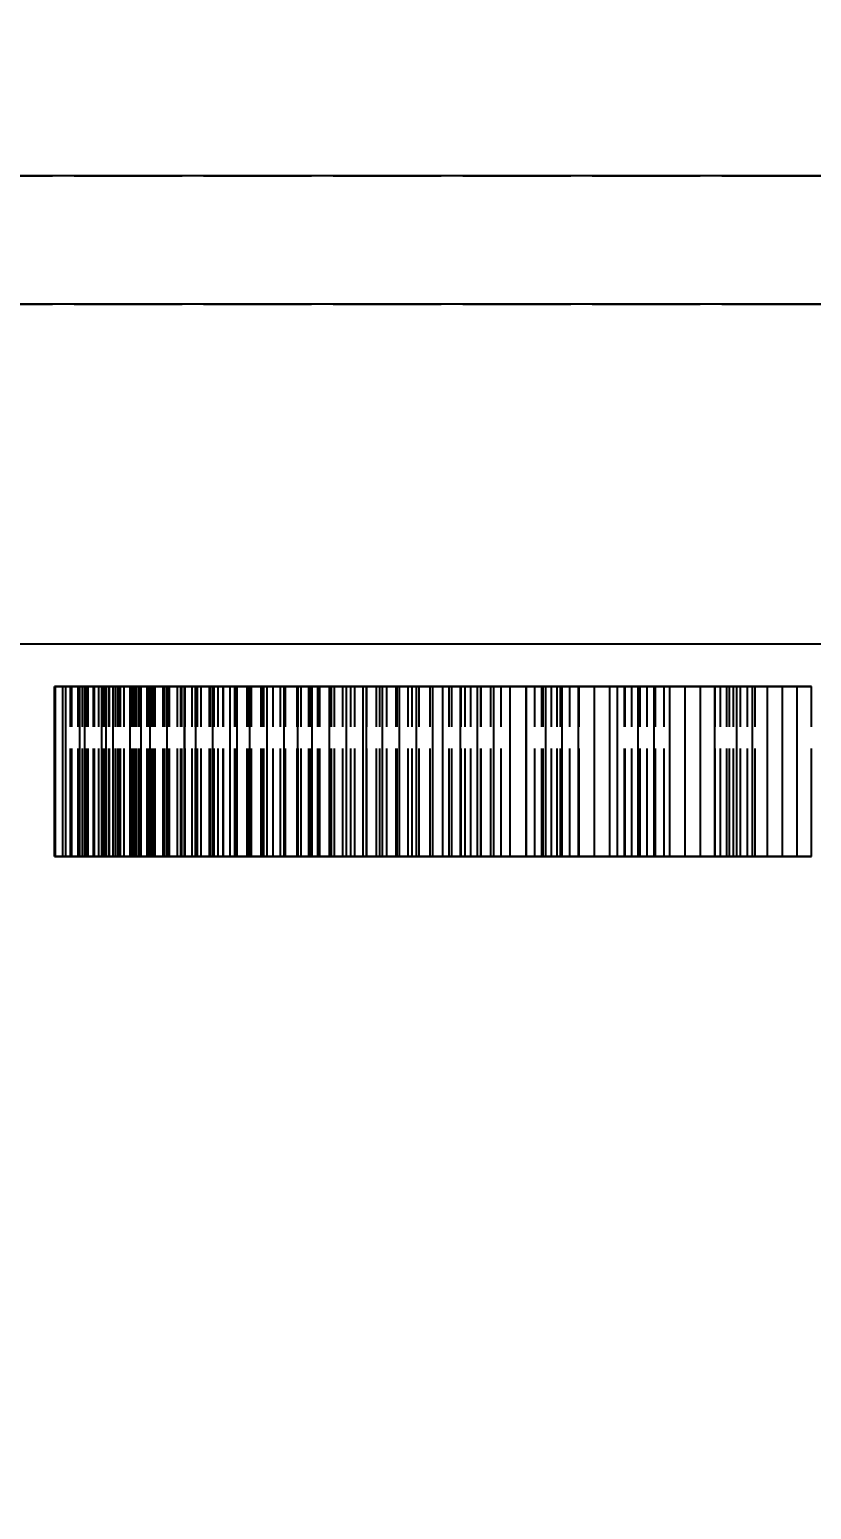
# Model space of a CAD drawing. Header units: millimetres. Extents: x -9 to 221, y -53 to 196.
# Drawn here: x 115.56 to 124.76, y -35.89 to -18.48 of the extents above; entities that cross this region are included whole.
import ezdxf

# ---------------------------------------------------------------- set-up
doc = ezdxf.new("R2010")
doc.units = ezdxf.units.MM
doc.linetypes.add('DASHED', pattern=[1.524, 1.27, -0.254])
for name, color, linetype in [('DIMS', 3, 'CONTINUOUS'), ('HIDDEN', 8, 'DASHED'), ('VISIBLE', 7, 'CONTINUOUS')]:
    doc.layers.add(name, color=color, linetype=linetype)
doc.styles.add('OpenSansCondensed-Light', font='OpenSansCondensed-Light.ttf')
doc.dimstyles.new('EZDXF', dxfattribs={"dimtxt": 0.25, "dimasz": 0.175, "dimexe": 0.375, "dimexo": 0.125, "dimgap": 0.1, "dimtad": 1, "dimlfac": 100, "dimzin": 12, "dimdsep": 46, "dimtxsty": 'OpenSansCondensed-Light', "dimblk": 'ARCHTICK', "dimcen": 2.5, "dimazin": 3, "dimtfac": 0.5, "dimtmove": 2, "dimatfit": 3})

# ---------------------------------------------------------------- blocks, each defined once
blk = doc.blocks.new('_ARCHTICK')
at = {"color": 0, "linetype": 'BYBLOCK', "const_width": 0.15}
blk.add_lwpolyline([(-0.5, -0.5), (0.5, 0.5)], dxfattribs=at)

msp = doc.modelspace()

# ---------------------------------------------------------------- linework, layer by layer
at = {"layer": 'HIDDEN'}
for points in [[(94.75, -20.2), (200.25, -20.2)], [(94.75, -21.71), (200.25, -21.71)], [(116.04371, -26.21), (115.85817, -26.21)], [(115.85817, -26.21), (116.04371, -26.21)], [(115.86992, -26.21), (115.85817, -26.21)], [(115.85817, -28.21), (115.85817, -26.21)], [(116.06054, -26.21), (115.86992, -26.21)], [(115.86992, -28.21), (115.86992, -26.21)], [(116.13321, -26.21), (115.95358, -26.21)], [(115.95358, -26.21), (116.06054, -26.21)], [(115.95358, -26.21), (116.13321, -26.21)], [(115.98876, -26.21), (115.95358, -26.21)], [(115.95358, -28.21), (115.95358, -26.21)], [(116.18362, -26.21), (115.98876, -26.21)], [(115.98876, -28.21), (115.98876, -26.21)], [(116.22961, -26.21), (116.04371, -26.21)], [(116.04371, -26.21), (116.22961, -26.21)], [(116.04371, -28.21), (116.04371, -26.21)], [(116.04371, -28.21), (116.04371, -26.21)], [(116.06054, -26.21), (116.25119, -26.21)], [(116.25119, -26.21), (116.06054, -26.21)], [(116.06054, -28.21), (116.06054, -26.21)], [(116.06054, -28.21), (116.06054, -26.21)], [(116.31351, -26.21), (116.13321, -26.21)], [(116.13321, -26.21), (116.31351, -26.21)], [(116.13321, -28.21), (116.13321, -26.21)], [(116.13321, -28.21), (116.13321, -26.21)], [(116.32863, -26.21), (116.15572, -26.21)], [(116.15572, -26.21), (116.18362, -26.21)], [(116.15572, -26.21), (116.32863, -26.21)], [(116.21418, -26.21), (116.15572, -26.21)], [(116.15572, -28.21), (116.15572, -26.21)], [(116.18362, -26.21), (116.37818, -26.21)], [(116.37818, -26.21), (116.18362, -26.21)], [(116.18362, -28.21), (116.18362, -26.21)], [(116.18362, -28.21), (116.18362, -26.21)], [(116.4124, -26.21), (116.21418, -26.21)], [(116.21418, -28.21), (116.21418, -26.21)], [(116.41581, -26.21), (116.22961, -26.21)], [(116.22961, -26.21), (116.41581, -26.21)], [(116.22961, -28.21), (116.22961, -26.21)], [(116.22961, -28.21), (116.22961, -26.21)], [(116.25119, -26.21), (116.44182, -26.21)], [(116.44182, -26.21), (116.25119, -26.21)], [(116.25119, -28.21), (116.25119, -26.21)], [(116.25119, -28.21), (116.25119, -26.21)], [(116.49447, -26.21), (116.31351, -26.21)], [(116.31351, -26.21), (116.49447, -26.21)], [(116.31351, -28.21), (116.31351, -26.21)], [(116.31351, -28.21), (116.31351, -26.21)], [(116.50254, -26.21), (116.32863, -26.21)], [(116.32863, -26.21), (116.50254, -26.21)], [(116.32863, -28.21), (116.32863, -26.21)], [(116.32863, -28.21), (116.32863, -26.21)], [(116.37818, -26.21), (116.57238, -26.21)], [(116.57238, -26.21), (116.37818, -26.21)], [(116.37818, -28.21), (116.37818, -26.21)], [(116.37818, -28.21), (116.37818, -26.21)], [(116.60999, -26.21), (116.4124, -26.21)], [(116.4124, -28.21), (116.4124, -26.21)], [(116.6023, -26.21), (116.41581, -26.21)], [(116.41581, -26.21), (116.6023, -26.21)], [(116.41581, -28.21), (116.41581, -26.21)], [(116.41581, -28.21), (116.41581, -26.21)], [(116.44182, -26.21), (116.63237, -26.21)], [(116.63237, -26.21), (116.44182, -26.21)], [(116.44182, -28.21), (116.44182, -26.21)], [(116.44182, -28.21), (116.44182, -26.21)], [(116.62911, -26.21), (116.46368, -26.21)], [(116.46368, -26.21), (116.60999, -26.21)], [(116.46368, -26.21), (116.62911, -26.21)], [(116.54516, -26.21), (116.46368, -26.21)], [(116.46368, -28.21), (116.46368, -26.21)], [(116.67605, -26.21), (116.49447, -26.21)], [(116.49447, -26.21), (116.67605, -26.21)], [(116.49447, -28.21), (116.49447, -26.21)], [(116.49447, -28.21), (116.49447, -26.21)], [(116.67744, -26.21), (116.50254, -26.21)], [(116.50254, -26.21), (116.67744, -26.21)], [(116.50254, -28.21), (116.50254, -26.21)], [(116.50254, -28.21), (116.50254, -26.21)], [(116.74585, -26.21), (116.54516, -26.21)], [(116.54516, -28.21), (116.54516, -26.21)], [(116.57238, -26.21), (116.76615, -26.21)], [(116.76615, -26.21), (116.57238, -26.21)], [(116.57238, -28.21), (116.57238, -26.21)], [(116.57238, -28.21), (116.57238, -26.21)], [(116.78903, -26.21), (116.6023, -26.21)], [(116.6023, -26.21), (116.78903, -26.21)], [(116.6023, -28.21), (116.6023, -26.21)], [(116.6023, -28.21), (116.6023, -26.21)], [(116.60999, -26.21), (116.80689, -26.21)], [(116.80689, -26.21), (116.60999, -26.21)], [(116.60999, -28.21), (116.60999, -26.21)], [(116.60999, -28.21), (116.60999, -26.21)], [(116.79585, -26.21), (116.62911, -26.21)], [(116.62911, -26.21), (116.79585, -26.21)], [(116.62911, -28.21), (116.62911, -26.21)], [(116.62911, -28.21), (116.62911, -26.21)], [(116.63237, -26.21), (116.8228, -26.21)], [(116.8228, -26.21), (116.63237, -26.21)], [(116.63237, -28.21), (116.63237, -26.21)], [(116.63237, -28.21), (116.63237, -26.21)], [(116.85825, -26.21), (116.67605, -26.21)], [(116.67605, -26.21), (116.85825, -26.21)], [(116.67605, -28.21), (116.67605, -26.21)], [(116.67605, -28.21), (116.67605, -26.21)], [(116.85331, -26.21), (116.67744, -26.21)], [(116.67744, -26.21), (116.85331, -26.21)], [(116.67744, -28.21), (116.67744, -26.21)], [(116.67744, -28.21), (116.67744, -26.21)], [(116.9456, -26.21), (116.74585, -26.21)], [(116.74585, -28.21), (116.74585, -26.21)], [(116.76615, -26.21), (116.95941, -26.21)], [(116.95941, -26.21), (116.76615, -26.21)], [(116.76615, -28.21), (116.76615, -26.21)], [(116.76615, -28.21), (116.76615, -26.21)], [(116.97596, -26.21), (116.78903, -26.21)], [(116.78903, -26.21), (116.97596, -26.21)], [(116.78903, -28.21), (116.78903, -26.21)], [(116.78903, -28.21), (116.78903, -26.21)], [(116.9639, -26.21), (116.79585, -26.21)], [(116.79585, -26.21), (116.9639, -26.21)], [(116.79585, -28.21), (116.79585, -26.21)], [(116.79585, -28.21), (116.79585, -26.21)], [(116.80689, -26.21), (117.00301, -26.21)], [(117.00301, -26.21), (116.80689, -26.21)], [(116.80689, -28.21), (116.80689, -26.21)], [(116.80689, -28.21), (116.80689, -26.21)], [(116.8228, -26.21), (117.01302, -26.21)], [(117.01302, -26.21), (116.8228, -26.21)], [(116.8228, -28.21), (116.8228, -26.21)], [(116.8228, -28.21), (116.8228, -26.21)], [(117.03017, -26.21), (116.85331, -26.21)], [(116.85331, -26.21), (117.03017, -26.21)], [(116.85331, -28.21), (116.85331, -26.21)], [(116.85331, -28.21), (116.85331, -26.21)], [(117.04106, -26.21), (116.85825, -26.21)], [(116.85825, -26.21), (117.04106, -26.21)], [(116.85825, -28.21), (116.85825, -26.21)], [(116.85825, -28.21), (116.85825, -26.21)], [(117.03329, -26.21), (116.87609, -26.21)], [(116.87609, -26.21), (116.9456, -26.21)], [(116.87609, -26.21), (117.03329, -26.21)], [(116.98022, -26.21), (116.87609, -26.21)], [(116.87609, -28.21), (116.87609, -26.21)], [(116.9456, -26.21), (117.14433, -26.21)], [(117.14433, -26.21), (116.9456, -26.21)], [(116.9456, -28.21), (116.9456, -26.21)], [(116.9456, -28.21), (116.9456, -26.21)], [(116.95941, -26.21), (117.15208, -26.21)], [(117.15208, -26.21), (116.95941, -26.21)], [(116.95941, -28.21), (116.95941, -26.21)], [(116.95941, -28.21), (116.95941, -26.21)], [(117.13327, -26.21), (116.9639, -26.21)], [(116.9639, -26.21), (117.13327, -26.21)], [(116.9639, -28.21), (116.9639, -26.21)], [(116.9639, -28.21), (116.9639, -26.21)], [(116.97596, -28.21), (116.97596, -26.21)], [(116.97596, -28.21), (116.97596, -26.21)], [(117.18249, -26.21), (116.98022, -26.21)], [(116.98022, -28.21), (116.98022, -26.21)], [(117.00301, -26.21), (117.19826, -26.21)], [(117.19826, -26.21), (117.00301, -26.21)], [(117.00301, -28.21), (117.00301, -26.21)], [(117.00301, -28.21), (117.00301, -26.21)], [(117.01302, -26.21), (117.04106, -26.21)], [(117.04106, -26.21), (117.01302, -26.21)], [(117.01302, -28.21), (117.01302, -26.21)], [(117.01302, -28.21), (117.01302, -26.21)], [(117.20803, -26.21), (117.03017, -26.21)], [(117.03017, -26.21), (117.20803, -26.21)], [(117.03017, -28.21), (117.03017, -26.21)], [(117.03017, -28.21), (117.03017, -26.21)], [(117.19211, -26.21), (117.03329, -26.21)], [(117.03329, -26.21), (117.19211, -26.21)], [(117.03329, -28.21), (117.03329, -26.21)], [(117.03329, -28.21), (117.03329, -26.21)], [(117.04106, -28.21), (117.04106, -26.21)], [(117.04106, -28.21), (117.04106, -26.21)], [(117.304, -26.21), (117.13327, -26.21)], [(117.13327, -26.21), (117.304, -26.21)], [(117.13327, -28.21), (117.13327, -26.21)], [(117.13327, -28.21), (117.13327, -26.21)], [(117.14433, -26.21), (117.34192, -26.21)], [(117.34192, -26.21), (117.14433, -26.21)], [(117.14433, -28.21), (117.14433, -26.21)], [(117.14433, -28.21), (117.14433, -26.21)], [(117.15208, -26.21), (117.20803, -26.21)], [(117.20803, -26.21), (117.15208, -26.21)], [(117.15208, -28.21), (117.15208, -26.21)], [(117.15208, -28.21), (117.15208, -26.21)], [(117.38351, -26.21), (117.18249, -26.21)], [(117.18249, -28.21), (117.18249, -26.21)], [(117.35257, -26.21), (117.19211, -26.21)], [(117.19211, -26.21), (117.35257, -26.21)], [(117.19211, -28.21), (117.19211, -26.21)], [(117.19211, -28.21), (117.19211, -26.21)], [(117.19826, -26.21), (117.39251, -26.21)], [(117.39251, -26.21), (117.19826, -26.21)], [(117.19826, -28.21), (117.19826, -26.21)], [(117.19826, -28.21), (117.19826, -26.21)], [(117.20803, -28.21), (117.20803, -26.21)], [(117.20803, -28.21), (117.20803, -26.21)], [(117.47613, -26.21), (117.304, -26.21)], [(117.304, -26.21), (117.47613, -26.21)], [(117.304, -28.21), (117.304, -26.21)], [(117.304, -28.21), (117.304, -26.21)], [(117.34192, -26.21), (117.53828, -26.21)], [(117.53828, -26.21), (117.34192, -26.21)], [(117.34192, -28.21), (117.34192, -26.21)], [(117.34192, -28.21), (117.34192, -26.21)], [(117.5147, -26.21), (117.35257, -26.21)], [(117.35257, -26.21), (117.5147, -26.21)], [(117.35257, -28.21), (117.35257, -26.21)], [(117.35257, -28.21), (117.35257, -26.21)], [(117.58317, -26.21), (117.38351, -26.21)], [(117.38351, -28.21), (117.38351, -26.21)], [(117.53938, -26.21), (117.39111, -26.21)], [(117.39111, -26.21), (117.58317, -26.21)], [(117.39111, -26.21), (117.53938, -26.21)], [(117.51743, -26.21), (117.39111, -26.21)], [(117.39111, -28.21), (117.39111, -26.21)], [(117.39251, -26.21), (117.47613, -26.21)], [(117.47613, -26.21), (117.39251, -26.21)], [(117.39251, -28.21), (117.39251, -26.21)], [(117.39251, -28.21), (117.39251, -26.21)], [(117.47613, -28.21), (117.47613, -26.21)], [(117.47613, -28.21), (117.47613, -26.21)], [(117.67853, -26.21), (117.5147, -26.21)], [(117.5147, -26.21), (117.67853, -26.21)], [(117.5147, -28.21), (117.5147, -26.21)], [(117.5147, -28.21), (117.5147, -26.21)], [(117.72038, -26.21), (117.51743, -26.21)], [(117.51743, -28.21), (117.51743, -26.21)], [(117.53828, -26.21), (117.73325, -26.21)], [(117.73325, -26.21), (117.53828, -26.21)], [(117.53828, -28.21), (117.53828, -26.21)], [(117.53828, -28.21), (117.53828, -26.21)], [(117.68958, -26.21), (117.53938, -26.21)], [(117.53938, -26.21), (117.68958, -26.21)], [(117.53938, -28.21), (117.53938, -26.21)], [(117.53938, -28.21), (117.53938, -26.21)], [(117.58317, -26.21), (117.78136, -26.21)], [(117.78136, -26.21), (117.58317, -26.21)], [(117.58317, -28.21), (117.58317, -26.21)], [(117.58317, -28.21), (117.58317, -26.21)], [(117.84415, -26.21), (117.67853, -26.21)], [(117.67853, -26.21), (117.84415, -26.21)], [(117.67853, -28.21), (117.67853, -26.21)], [(117.67853, -28.21), (117.67853, -26.21)], [(117.84173, -26.21), (117.68958, -26.21)], [(117.68958, -26.21), (117.84173, -26.21)], [(117.68958, -28.21), (117.68958, -26.21)], [(117.68958, -28.21), (117.68958, -26.21)], [(117.92176, -26.21), (117.72038, -26.21)], [(117.72038, -28.21), (117.72038, -26.21)], [(117.73325, -26.21), (117.84415, -26.21)], [(117.84415, -26.21), (117.73325, -26.21)], [(117.73325, -28.21), (117.73325, -26.21)], [(117.73325, -28.21), (117.73325, -26.21)], [(117.78136, -26.21), (117.97794, -26.21)], [(117.97794, -26.21), (117.78136, -26.21)], [(117.78136, -28.21), (117.78136, -26.21)], [(117.78136, -28.21), (117.78136, -26.21)], [(117.99587, -26.21), (117.84173, -26.21)], [(117.84173, -26.21), (117.99587, -26.21)], [(117.84173, -28.21), (117.84173, -26.21)], [(117.84173, -28.21), (117.84173, -26.21)], [(117.84415, -28.21), (117.84415, -26.21)], [(117.84415, -28.21), (117.84415, -26.21)], [(118.12146, -26.21), (117.92176, -26.21)], [(117.92176, -28.21), (117.92176, -26.21)], [(117.97794, -26.21), (118.17276, -26.21)], [(118.17276, -26.21), (117.97794, -26.21)], [(117.97794, -28.21), (117.97794, -26.21)], [(117.97794, -28.21), (117.97794, -26.21)], [(118.15208, -26.21), (117.99587, -26.21)], [(117.99587, -26.21), (118.15208, -26.21)], [(117.99587, -28.21), (117.99587, -26.21)], [(117.99587, -28.21), (117.99587, -26.21)], [(118.14511, -26.21), (118.00643, -26.21)], [(118.00643, -26.21), (118.12146, -26.21)], [(118.00643, -26.21), (118.14511, -26.21)], [(118.15437, -26.21), (118.00643, -26.21)], [(118.00643, -28.21), (118.00643, -26.21)], [(118.12146, -26.21), (118.31936, -26.21)], [(118.31936, -26.21), (118.12146, -26.21)], [(118.12146, -28.21), (118.12146, -26.21)], [(118.12146, -28.21), (118.12146, -26.21)], [(118.28602, -26.21), (118.14511, -26.21)], [(118.14511, -26.21), (118.28602, -26.21)], [(118.14511, -28.21), (118.14511, -26.21)], [(118.14511, -28.21), (118.14511, -26.21)], [(118.31045, -26.21), (118.15208, -26.21)], [(118.15208, -26.21), (118.31045, -26.21)], [(118.15208, -28.21), (118.15208, -26.21)], [(118.15208, -28.21), (118.15208, -26.21)], [(118.3571, -26.21), (118.15437, -26.21)], [(118.15437, -28.21), (118.15437, -26.21)], [(118.17276, -26.21), (118.31045, -26.21)], [(118.31045, -26.21), (118.17276, -26.21)], [(118.17276, -28.21), (118.17276, -26.21)], [(118.17276, -28.21), (118.17276, -26.21)], [(118.42918, -26.21), (118.28602, -26.21)], [(118.28602, -26.21), (118.42918, -26.21)], [(118.28602, -28.21), (118.28602, -26.21)], [(118.28602, -28.21), (118.28602, -26.21)], [(118.31045, -28.21), (118.31045, -26.21)], [(118.31045, -28.21), (118.31045, -26.21)], [(118.31936, -26.21), (118.51529, -26.21)], [(118.51529, -26.21), (118.31936, -26.21)], [(118.31936, -28.21), (118.31936, -26.21)], [(118.31936, -28.21), (118.31936, -26.21)], [(118.55794, -26.21), (118.3571, -26.21)], [(118.3571, -28.21), (118.3571, -26.21)], [(118.57466, -26.21), (118.42918, -26.21)], [(118.42918, -26.21), (118.57466, -26.21)], [(118.42918, -28.21), (118.42918, -26.21)], [(118.42918, -28.21), (118.42918, -26.21)], [(118.51529, -26.21), (118.70908, -26.21)], [(118.70908, -26.21), (118.51529, -26.21)], [(118.51529, -28.21), (118.51529, -26.21)], [(118.51529, -28.21), (118.51529, -26.21)], [(118.7568, -26.21), (118.55794, -26.21)], [(118.55794, -28.21), (118.55794, -26.21)], [(118.72254, -26.21), (118.57466, -26.21)], [(118.57466, -26.21), (118.72254, -26.21)], [(118.57466, -28.21), (118.57466, -26.21)], [(118.57466, -28.21), (118.57466, -26.21)], [(118.70908, -26.21), (118.87296, -26.21)], [(118.87296, -26.21), (118.70908, -26.21)], [(118.70908, -28.21), (118.70908, -26.21)], [(118.70908, -28.21), (118.70908, -26.21)], [(118.84779, -26.21), (118.71931, -26.21)], [(118.71931, -26.21), (118.7568, -26.21)], [(118.71931, -26.21), (118.84779, -26.21)], [(118.88822, -26.21), (118.71931, -26.21)], [(118.71931, -28.21), (118.71931, -26.21)], [(118.87296, -26.21), (118.72254, -26.21)], [(118.72254, -26.21), (118.87296, -26.21)], [(118.72254, -28.21), (118.72254, -26.21)], [(118.72254, -28.21), (118.72254, -26.21)], [(118.7568, -26.21), (118.95352, -26.21)], [(118.95352, -26.21), (118.7568, -26.21)], [(118.7568, -28.21), (118.7568, -26.21)], [(118.7568, -28.21), (118.7568, -26.21)], [(118.97876, -26.21), (118.84779, -26.21)], [(118.84779, -26.21), (118.97876, -26.21)], [(118.84779, -28.21), (118.84779, -26.21)], [(118.84779, -28.21), (118.84779, -26.21)], [(118.87296, -28.21), (118.87296, -26.21)], [(118.87296, -28.21), (118.87296, -26.21)], [(119.08981, -26.21), (118.88822, -26.21)], [(118.88822, -28.21), (118.88822, -26.21)], [(118.95352, -26.21), (119.14793, -26.21)], [(119.14793, -26.21), (118.95352, -26.21)], [(118.95352, -28.21), (118.95352, -26.21)], [(118.95352, -28.21), (118.95352, -26.21)], [(119.1123, -26.21), (118.97876, -26.21)], [(118.97876, -26.21), (119.1123, -26.21)], [(118.97876, -28.21), (118.97876, -26.21)], [(118.97876, -28.21), (118.97876, -26.21)], [(119.28922, -26.21), (119.08981, -26.21)], [(119.08981, -28.21), (119.08981, -26.21)], [(119.24846, -26.21), (119.1123, -26.21)], [(119.1123, -26.21), (119.24846, -26.21)], [(119.1123, -28.21), (119.1123, -26.21)], [(119.1123, -28.21), (119.1123, -26.21)], [(119.14793, -26.21), (119.33983, -26.21)], [(119.33983, -26.21), (119.14793, -26.21)], [(119.14793, -28.21), (119.14793, -26.21)], [(119.14793, -28.21), (119.14793, -26.21)], [(119.38736, -26.21), (119.24846, -26.21)], [(119.24846, -26.21), (119.38736, -26.21)], [(119.24846, -28.21), (119.24846, -26.21)], [(119.24846, -28.21), (119.24846, -26.21)], [(119.48634, -26.21), (119.28922, -26.21)], [(119.28922, -28.21), (119.28922, -26.21)], [(119.33983, -26.21), (119.52915, -26.21)], [(119.52915, -26.21), (119.33983, -26.21)], [(119.33983, -28.21), (119.33983, -26.21)], [(119.33983, -28.21), (119.33983, -26.21)], [(119.52915, -26.21), (119.38736, -26.21)], [(119.38736, -26.21), (119.52915, -26.21)], [(119.38736, -28.21), (119.38736, -26.21)], [(119.38736, -28.21), (119.38736, -26.21)], [(119.68101, -26.21), (119.48634, -26.21)], [(119.48634, -28.21), (119.48634, -26.21)], [(119.64426, -26.21), (119.52657, -26.21)], [(119.52657, -26.21), (119.68101, -26.21)], [(119.52657, -26.21), (119.64426, -26.21)], [(119.71569, -26.21), (119.52657, -26.21)], [(119.52657, -28.21), (119.52657, -26.21)], [(119.52915, -28.21), (119.52915, -26.21)], [(119.52915, -28.21), (119.52915, -26.21)], [(119.76473, -26.21), (119.64426, -26.21)], [(119.64426, -26.21), (119.76473, -26.21)], [(119.64426, -28.21), (119.64426, -26.21)], [(119.64426, -28.21), (119.64426, -26.21)], [(119.68101, -26.21), (119.87303, -26.21)], [(119.87303, -26.21), (119.68101, -26.21)], [(119.68101, -28.21), (119.68101, -26.21)], [(119.68101, -28.21), (119.68101, -26.21)], [(119.91524, -26.21), (119.71569, -26.21)], [(119.71569, -28.21), (119.71569, -26.21)], [(119.88804, -26.21), (119.76473, -26.21)], [(119.76473, -26.21), (119.88804, -26.21)], [(119.76473, -28.21), (119.76473, -26.21)], [(119.76473, -28.21), (119.76473, -26.21)], [(119.87303, -26.21), (120.06218, -26.21)], [(120.06218, -26.21), (119.87303, -26.21)], [(119.87303, -28.21), (119.87303, -26.21)], [(119.87303, -28.21), (119.87303, -26.21)], [(120.01428, -26.21), (119.88804, -26.21)], [(119.88804, -26.21), (120.01428, -26.21)], [(119.88804, -28.21), (119.88804, -26.21)], [(119.88804, -28.21), (119.88804, -26.21)], [(120.11233, -26.21), (119.91524, -26.21)], [(119.91524, -28.21), (119.91524, -26.21)], [(120.14357, -26.21), (120.01428, -26.21)], [(120.01428, -26.21), (120.14357, -26.21)], [(120.01428, -28.21), (120.01428, -26.21)], [(120.01428, -28.21), (120.01428, -26.21)], [(120.06218, -26.21), (120.2761, -26.21)], [(120.2761, -26.21), (120.06218, -26.21)], [(120.06218, -28.21), (120.06218, -26.21)], [(120.06218, -28.21), (120.06218, -26.21)], [(120.30684, -26.21), (120.11233, -26.21)], [(120.11233, -28.21), (120.11233, -26.21)], [(120.2761, -26.21), (120.14357, -26.21)], [(120.14357, -26.21), (120.2761, -26.21)], [(120.14357, -28.21), (120.14357, -26.21)], [(120.14357, -28.21), (120.14357, -26.21)], [(120.2761, -28.21), (120.2761, -26.21)], [(120.2761, -28.21), (120.2761, -26.21)], [(120.49858, -26.21), (120.30684, -26.21)], [(120.30684, -28.21), (120.30684, -26.21)], [(120.53098, -26.21), (120.42459, -26.21)], [(120.42459, -26.21), (120.49858, -26.21)], [(120.42459, -26.21), (120.53098, -26.21)], [(120.63308, -26.21), (120.42459, -26.21)], [(120.42459, -28.21), (120.42459, -26.21)], [(120.49858, -26.21), (120.68735, -26.21)], [(120.68735, -26.21), (120.49858, -26.21)], [(120.49858, -28.21), (120.49858, -26.21)], [(120.49858, -28.21), (120.49858, -26.21)], [(120.6404, -26.21), (120.53098, -26.21)], [(120.53098, -26.21), (120.6404, -26.21)], [(120.53098, -28.21), (120.53098, -26.21)], [(120.53098, -28.21), (120.53098, -26.21)], [(120.8297, -26.21), (120.63308, -26.21)], [(120.63308, -28.21), (120.63308, -26.21)], [(120.75293, -26.21), (120.6404, -26.21)], [(120.6404, -26.21), (120.75293, -26.21)], [(120.6404, -28.21), (120.6404, -26.21)], [(120.6404, -28.21), (120.6404, -26.21)], [(120.68735, -26.21), (120.87291, -26.21)], [(120.87291, -26.21), (120.68735, -26.21)], [(120.68735, -28.21), (120.68735, -26.21)], [(120.68735, -28.21), (120.68735, -26.21)], [(120.86868, -26.21), (120.75293, -26.21)], [(120.75293, -26.21), (120.86868, -26.21)], [(120.75293, -28.21), (120.75293, -26.21)], [(120.75293, -28.21), (120.75293, -26.21)], [(121.0236, -26.21), (120.8297, -26.21)], [(120.8297, -28.21), (120.8297, -26.21)], [(120.9878, -26.21), (120.86868, -26.21)], [(120.86868, -26.21), (120.9878, -26.21)], [(120.86868, -28.21), (120.86868, -26.21)], [(120.86868, -28.21), (120.86868, -26.21)], [(120.87291, -26.21), (121.11048, -26.21)], [(121.11048, -26.21), (120.87291, -26.21)], [(120.87291, -28.21), (120.87291, -26.21)], [(120.87291, -28.21), (120.87291, -26.21)], [(121.11048, -26.21), (120.9878, -26.21)], [(120.9878, -26.21), (121.11048, -26.21)], [(120.9878, -28.21), (120.9878, -26.21)], [(120.9878, -28.21), (120.9878, -26.21)], [(121.21461, -26.21), (121.0236, -26.21)], [(121.0236, -28.21), (121.0236, -26.21)], [(121.11048, -28.21), (121.11048, -26.21)], [(121.11048, -28.21), (121.11048, -26.21)], [(121.40257, -26.21), (121.21461, -26.21)], [(121.21461, -28.21), (121.21461, -26.21)], [(121.58726, -26.21), (121.40257, -26.21)], [(121.40257, -28.21), (121.40257, -26.21)], [(121.50398, -26.21), (121.40938, -26.21)], [(121.40938, -26.21), (121.58726, -26.21)], [(121.40938, -26.21), (121.50398, -26.21)], [(121.6363, -26.21), (121.40938, -26.21)], [(121.40938, -28.21), (121.40938, -26.21)], [(121.60186, -26.21), (121.50398, -26.21)], [(121.50398, -26.21), (121.60186, -26.21)], [(121.50398, -28.21), (121.50398, -26.21)], [(121.50398, -28.21), (121.50398, -26.21)], [(121.58726, -26.21), (121.76839, -26.21)], [(121.76839, -26.21), (121.58726, -26.21)], [(121.58726, -28.21), (121.58726, -26.21)], [(121.58726, -28.21), (121.58726, -26.21)], [(121.70312, -26.21), (121.60186, -26.21)], [(121.60186, -26.21), (121.70312, -26.21)], [(121.60186, -28.21), (121.60186, -26.21)], [(121.60186, -28.21), (121.60186, -26.21)], [(121.82912, -26.21), (121.6363, -26.21)], [(121.6363, -28.21), (121.6363, -26.21)], [(121.80786, -26.21), (121.70312, -26.21)], [(121.70312, -26.21), (121.80786, -26.21)], [(121.70312, -28.21), (121.70312, -26.21)], [(121.70312, -28.21), (121.70312, -26.21)], [(121.76839, -26.21), (122.02855, -26.21)], [(122.02855, -26.21), (121.76839, -26.21)], [(121.76839, -28.21), (121.76839, -26.21)], [(121.76839, -28.21), (121.76839, -26.21)], [(121.91627, -26.21), (121.80786, -26.21)], [(121.80786, -26.21), (121.91627, -26.21)], [(121.80786, -28.21), (121.80786, -26.21)], [(121.80786, -28.21), (121.80786, -26.21)], [(122.01894, -26.21), (121.82912, -26.21)], [(121.82912, -28.21), (121.82912, -26.21)], [(122.02855, -26.21), (121.91627, -26.21)], [(121.91627, -26.21), (122.02855, -26.21)], [(121.91627, -28.21), (121.91627, -26.21)], [(121.91627, -28.21), (121.91627, -26.21)], [(122.20562, -26.21), (122.01894, -26.21)], [(122.01894, -28.21), (122.01894, -26.21)], [(122.02855, -28.21), (122.02855, -26.21)], [(122.02855, -28.21), (122.02855, -26.21)], [(122.38896, -26.21), (122.20562, -26.21)], [(122.20562, -28.21), (122.20562, -26.21)], [(122.56873, -26.21), (122.38896, -26.21)], [(122.38896, -28.21), (122.38896, -26.21)], [(122.55892, -26.21), (122.47652, -26.21)], [(122.47652, -26.21), (122.56873, -26.21)], [(122.47652, -26.21), (122.55892, -26.21)], [(122.72086, -26.21), (122.47652, -26.21)], [(122.47652, -28.21), (122.47652, -26.21)], [(122.64483, -26.21), (122.55892, -26.21)], [(122.55892, -26.21), (122.64483, -26.21)], [(122.55892, -28.21), (122.55892, -26.21)], [(122.55892, -28.21), (122.55892, -26.21)], [(122.56873, -26.21), (122.74463, -26.21)], [(122.74463, -26.21), (122.56873, -26.21)], [(122.56873, -28.21), (122.56873, -26.21)], [(122.56873, -28.21), (122.56873, -26.21)], [(122.73435, -26.21), (122.64483, -26.21)], [(122.64483, -26.21), (122.73435, -26.21)], [(122.64483, -28.21), (122.64483, -26.21)], [(122.64483, -28.21), (122.64483, -26.21)], [(122.90902, -26.21), (122.72086, -26.21)], [(122.72086, -28.21), (122.72086, -26.21)], [(122.82763, -26.21), (122.73435, -26.21)], [(122.73435, -26.21), (122.82763, -26.21)], [(122.73435, -28.21), (122.73435, -26.21)], [(122.73435, -28.21), (122.73435, -26.21)], [(122.74463, -26.21), (123.02621, -26.21)], [(123.02621, -26.21), (122.74463, -26.21)], [(122.74463, -28.21), (122.74463, -26.21)], [(122.74463, -28.21), (122.74463, -26.21)], [(122.92483, -26.21), (122.82763, -26.21)], [(122.82763, -26.21), (122.92483, -26.21)], [(122.82763, -28.21), (122.82763, -26.21)], [(122.82763, -28.21), (122.82763, -26.21)], [(123.09393, -26.21), (122.90902, -26.21)], [(122.90902, -28.21), (122.90902, -26.21)], [(123.02621, -26.21), (122.92483, -26.21)], [(122.92483, -26.21), (123.02621, -26.21)], [(122.92483, -28.21), (122.92483, -26.21)], [(122.92483, -28.21), (122.92483, -26.21)], [(123.02621, -28.21), (123.02621, -26.21)], [(123.02621, -28.21), (123.02621, -26.21)], [(123.27543, -26.21), (123.09393, -26.21)], [(123.09393, -28.21), (123.09393, -26.21)], [(123.45333, -26.21), (123.27543, -26.21)], [(123.27543, -28.21), (123.27543, -26.21)], [(123.62738, -26.21), (123.45333, -26.21)], [(123.45333, -28.21), (123.45333, -26.21)], [(123.69109, -26.21), (123.62126, -26.21)], [(123.62126, -26.21), (123.62738, -26.21)], [(123.62126, -26.21), (123.69109, -26.21)], [(123.88193, -26.21), (123.62126, -26.21)], [(123.62126, -28.21), (123.62126, -26.21)], [(123.62738, -26.21), (123.79727, -26.21)], [(123.79727, -26.21), (123.62738, -26.21)], [(123.62738, -28.21), (123.62738, -26.21)], [(123.62738, -28.21), (123.62738, -26.21)], [(123.76463, -26.21), (123.69109, -26.21)], [(123.69109, -26.21), (123.76463, -26.21)], [(123.69109, -28.21), (123.69109, -26.21)], [(123.69109, -28.21), (123.69109, -26.21)], [(123.84203, -26.21), (123.76463, -26.21)], [(123.76463, -26.21), (123.84203, -26.21)], [(123.76463, -28.21), (123.76463, -26.21)], [(123.76463, -28.21), (123.76463, -26.21)], [(123.79727, -26.21), (124.09901, -26.21)], [(124.09901, -26.21), (123.79727, -26.21)], [(123.79727, -28.21), (123.79727, -26.21)], [(123.79727, -28.21), (123.79727, -26.21)], [(123.92342, -26.21), (123.84203, -26.21)], [(123.84203, -26.21), (123.92342, -26.21)], [(123.84203, -28.21), (123.84203, -26.21)], [(123.84203, -28.21), (123.84203, -26.21)], [(124.06458, -26.21), (123.88193, -26.21)], [(123.88193, -28.21), (123.88193, -26.21)], [(124.00899, -26.21), (123.92342, -26.21)], [(123.92342, -26.21), (124.00899, -26.21)], [(123.92342, -28.21), (123.92342, -26.21)], [(123.92342, -28.21), (123.92342, -26.21)], [(124.09901, -26.21), (124.00899, -26.21)], [(124.00899, -26.21), (124.09901, -26.21)], [(124.00899, -28.21), (124.00899, -26.21)], [(124.00899, -28.21), (124.00899, -26.21)], [(124.24375, -26.21), (124.06458, -26.21)], [(124.06458, -28.21), (124.06458, -26.21)], [(124.09901, -28.21), (124.09901, -26.21)], [(124.09901, -28.21), (124.09901, -26.21)], [(124.41927, -26.21), (124.24375, -26.21)], [(124.24375, -28.21), (124.24375, -26.21)], [(124.59094, -26.21), (124.41927, -26.21)], [(124.41927, -28.21), (124.41927, -26.21)], [(124.75849, -26.21), (124.59094, -26.21)], [(124.59094, -28.21), (124.59094, -26.21)], [(124.75849, -28.21), (124.75849, -26.21)], [(116.04371, -28.21), (115.85817, -28.21)], [(115.85817, -28.21), (116.04371, -28.21)], [(115.86992, -28.21), (115.85817, -28.21)], [(116.06054, -28.21), (115.86992, -28.21)], [(116.13321, -28.21), (115.95358, -28.21)], [(115.95358, -28.21), (116.06054, -28.21)], [(115.95358, -28.21), (116.13321, -28.21)], [(115.98876, -28.21), (115.95358, -28.21)], [(116.18362, -28.21), (115.98876, -28.21)], [(116.22961, -28.21), (116.04371, -28.21)], [(116.04371, -28.21), (116.22961, -28.21)], [(116.06054, -28.21), (116.25119, -28.21)], [(116.25119, -28.21), (116.06054, -28.21)], [(116.31351, -28.21), (116.13321, -28.21)], [(116.13321, -28.21), (116.31351, -28.21)], [(116.32863, -28.21), (116.15572, -28.21)], [(116.15572, -28.21), (116.18362, -28.21)], [(116.15572, -28.21), (116.32863, -28.21)], [(116.21418, -28.21), (116.15572, -28.21)], [(116.18362, -28.21), (116.37818, -28.21)], [(116.37818, -28.21), (116.18362, -28.21)], [(116.4124, -28.21), (116.21418, -28.21)], [(116.41581, -28.21), (116.22961, -28.21)], [(116.22961, -28.21), (116.41581, -28.21)], [(116.25119, -28.21), (116.44182, -28.21)], [(116.44182, -28.21), (116.25119, -28.21)], [(116.49447, -28.21), (116.31351, -28.21)], [(116.31351, -28.21), (116.49447, -28.21)], [(116.50254, -28.21), (116.32863, -28.21)], [(116.32863, -28.21), (116.50254, -28.21)], [(116.37818, -28.21), (116.57238, -28.21)], [(116.57238, -28.21), (116.37818, -28.21)], [(116.60999, -28.21), (116.4124, -28.21)], [(116.6023, -28.21), (116.41581, -28.21)], [(116.41581, -28.21), (116.6023, -28.21)], [(116.44182, -28.21), (116.63237, -28.21)], [(116.63237, -28.21), (116.44182, -28.21)], [(116.62911, -28.21), (116.46368, -28.21)], [(116.46368, -28.21), (116.60999, -28.21)], [(116.46368, -28.21), (116.62911, -28.21)], [(116.54516, -28.21), (116.46368, -28.21)], [(116.67605, -28.21), (116.49447, -28.21)], [(116.49447, -28.21), (116.67605, -28.21)], [(116.67744, -28.21), (116.50254, -28.21)], [(116.50254, -28.21), (116.67744, -28.21)], [(116.74585, -28.21), (116.54516, -28.21)], [(116.57238, -28.21), (116.76615, -28.21)], [(116.76615, -28.21), (116.57238, -28.21)], [(116.78903, -28.21), (116.6023, -28.21)], [(116.6023, -28.21), (116.78903, -28.21)], [(116.60999, -28.21), (116.80689, -28.21)], [(116.80689, -28.21), (116.60999, -28.21)], [(116.79585, -28.21), (116.62911, -28.21)], [(116.62911, -28.21), (116.79585, -28.21)], [(116.63237, -28.21), (116.8228, -28.21)], [(116.8228, -28.21), (116.63237, -28.21)], [(116.85825, -28.21), (116.67605, -28.21)], [(116.67605, -28.21), (116.85825, -28.21)], [(116.85331, -28.21), (116.67744, -28.21)], [(116.67744, -28.21), (116.85331, -28.21)], [(116.9456, -28.21), (116.74585, -28.21)], [(116.76615, -28.21), (116.95941, -28.21)], [(116.95941, -28.21), (116.76615, -28.21)], [(116.97596, -28.21), (116.78903, -28.21)], [(116.78903, -28.21), (116.97596, -28.21)], [(116.9639, -28.21), (116.79585, -28.21)], [(116.79585, -28.21), (116.9639, -28.21)], [(116.80689, -28.21), (117.00301, -28.21)], [(117.00301, -28.21), (116.80689, -28.21)], [(116.8228, -28.21), (117.01302, -28.21)], [(117.01302, -28.21), (116.8228, -28.21)], [(117.03017, -28.21), (116.85331, -28.21)], [(116.85331, -28.21), (117.03017, -28.21)], [(117.04106, -28.21), (116.85825, -28.21)], [(116.85825, -28.21), (117.04106, -28.21)], [(117.03329, -28.21), (116.87609, -28.21)], [(116.87609, -28.21), (116.9456, -28.21)], [(116.87609, -28.21), (117.03329, -28.21)], [(116.98022, -28.21), (116.87609, -28.21)], [(116.9456, -28.21), (117.14433, -28.21)], [(117.14433, -28.21), (116.9456, -28.21)], [(116.95941, -28.21), (117.15208, -28.21)], [(117.15208, -28.21), (116.95941, -28.21)], [(117.13327, -28.21), (116.9639, -28.21)], [(116.9639, -28.21), (117.13327, -28.21)], [(117.18249, -28.21), (116.98022, -28.21)], [(117.00301, -28.21), (117.19826, -28.21)], [(117.19826, -28.21), (117.00301, -28.21)], [(117.01302, -28.21), (117.04106, -28.21)], [(117.04106, -28.21), (117.01302, -28.21)], [(117.20803, -28.21), (117.03017, -28.21)], [(117.03017, -28.21), (117.20803, -28.21)], [(117.19211, -28.21), (117.03329, -28.21)], [(117.03329, -28.21), (117.19211, -28.21)], [(117.304, -28.21), (117.13327, -28.21)], [(117.13327, -28.21), (117.304, -28.21)], [(117.14433, -28.21), (117.34192, -28.21)], [(117.34192, -28.21), (117.14433, -28.21)], [(117.15208, -28.21), (117.20803, -28.21)], [(117.20803, -28.21), (117.15208, -28.21)], [(117.38351, -28.21), (117.18249, -28.21)], [(117.35257, -28.21), (117.19211, -28.21)], [(117.19211, -28.21), (117.35257, -28.21)], [(117.19826, -28.21), (117.39251, -28.21)], [(117.39251, -28.21), (117.19826, -28.21)], [(117.47613, -28.21), (117.304, -28.21)], [(117.304, -28.21), (117.47613, -28.21)], [(117.34192, -28.21), (117.53828, -28.21)], [(117.53828, -28.21), (117.34192, -28.21)], [(117.5147, -28.21), (117.35257, -28.21)], [(117.35257, -28.21), (117.5147, -28.21)], [(117.58317, -28.21), (117.38351, -28.21)], [(117.53938, -28.21), (117.39111, -28.21)], [(117.39111, -28.21), (117.58317, -28.21)], [(117.39111, -28.21), (117.53938, -28.21)], [(117.51743, -28.21), (117.39111, -28.21)], [(117.39251, -28.21), (117.47613, -28.21)], [(117.47613, -28.21), (117.39251, -28.21)], [(117.67853, -28.21), (117.5147, -28.21)], [(117.5147, -28.21), (117.67853, -28.21)], [(117.72038, -28.21), (117.51743, -28.21)], [(117.53828, -28.21), (117.73325, -28.21)], [(117.73325, -28.21), (117.53828, -28.21)], [(117.68958, -28.21), (117.53938, -28.21)], [(117.53938, -28.21), (117.68958, -28.21)], [(117.58317, -28.21), (117.78136, -28.21)], [(117.78136, -28.21), (117.58317, -28.21)], [(117.84415, -28.21), (117.67853, -28.21)], [(117.67853, -28.21), (117.84415, -28.21)], [(117.84173, -28.21), (117.68958, -28.21)], [(117.68958, -28.21), (117.84173, -28.21)], [(117.92176, -28.21), (117.72038, -28.21)], [(117.73325, -28.21), (117.84415, -28.21)], [(117.84415, -28.21), (117.73325, -28.21)], [(117.78136, -28.21), (117.97794, -28.21)], [(117.97794, -28.21), (117.78136, -28.21)], [(117.99587, -28.21), (117.84173, -28.21)], [(117.84173, -28.21), (117.99587, -28.21)], [(118.12146, -28.21), (117.92176, -28.21)], [(117.97794, -28.21), (118.17276, -28.21)], [(118.17276, -28.21), (117.97794, -28.21)], [(118.15208, -28.21), (117.99587, -28.21)], [(117.99587, -28.21), (118.15208, -28.21)], [(118.14511, -28.21), (118.00643, -28.21)], [(118.00643, -28.21), (118.12146, -28.21)], [(118.00643, -28.21), (118.14511, -28.21)], [(118.15437, -28.21), (118.00643, -28.21)], [(118.12146, -28.21), (118.31936, -28.21)], [(118.31936, -28.21), (118.12146, -28.21)], [(118.28602, -28.21), (118.14511, -28.21)], [(118.14511, -28.21), (118.28602, -28.21)], [(118.31045, -28.21), (118.15208, -28.21)], [(118.15208, -28.21), (118.31045, -28.21)], [(118.3571, -28.21), (118.15437, -28.21)], [(118.17276, -28.21), (118.31045, -28.21)], [(118.31045, -28.21), (118.17276, -28.21)], [(118.42918, -28.21), (118.28602, -28.21)], [(118.28602, -28.21), (118.42918, -28.21)], [(118.31936, -28.21), (118.51529, -28.21)], [(118.51529, -28.21), (118.31936, -28.21)], [(118.55794, -28.21), (118.3571, -28.21)], [(118.57466, -28.21), (118.42918, -28.21)], [(118.42918, -28.21), (118.57466, -28.21)], [(118.51529, -28.21), (118.70908, -28.21)], [(118.70908, -28.21), (118.51529, -28.21)], [(118.7568, -28.21), (118.55794, -28.21)], [(118.72254, -28.21), (118.57466, -28.21)], [(118.57466, -28.21), (118.72254, -28.21)], [(118.70908, -28.21), (118.87296, -28.21)], [(118.87296, -28.21), (118.70908, -28.21)], [(118.84779, -28.21), (118.71931, -28.21)], [(118.71931, -28.21), (118.7568, -28.21)], [(118.71931, -28.21), (118.84779, -28.21)], [(118.88822, -28.21), (118.71931, -28.21)], [(118.87296, -28.21), (118.72254, -28.21)], [(118.72254, -28.21), (118.87296, -28.21)], [(118.7568, -28.21), (118.95352, -28.21)], [(118.95352, -28.21), (118.7568, -28.21)], [(118.97876, -28.21), (118.84779, -28.21)], [(118.84779, -28.21), (118.97876, -28.21)], [(119.08981, -28.21), (118.88822, -28.21)], [(118.95352, -28.21), (119.14793, -28.21)], [(119.14793, -28.21), (118.95352, -28.21)], [(119.1123, -28.21), (118.97876, -28.21)], [(118.97876, -28.21), (119.1123, -28.21)], [(119.28922, -28.21), (119.08981, -28.21)], [(119.24846, -28.21), (119.1123, -28.21)], [(119.1123, -28.21), (119.24846, -28.21)], [(119.14793, -28.21), (119.33983, -28.21)], [(119.33983, -28.21), (119.14793, -28.21)], [(119.38736, -28.21), (119.24846, -28.21)], [(119.24846, -28.21), (119.38736, -28.21)], [(119.48634, -28.21), (119.28922, -28.21)], [(119.33983, -28.21), (119.52915, -28.21)], [(119.52915, -28.21), (119.33983, -28.21)], [(119.52915, -28.21), (119.38736, -28.21)], [(119.38736, -28.21), (119.52915, -28.21)], [(119.68101, -28.21), (119.48634, -28.21)], [(119.64426, -28.21), (119.52657, -28.21)], [(119.52657, -28.21), (119.68101, -28.21)], [(119.52657, -28.21), (119.64426, -28.21)], [(119.71569, -28.21), (119.52657, -28.21)], [(119.76473, -28.21), (119.64426, -28.21)], [(119.64426, -28.21), (119.76473, -28.21)], [(119.68101, -28.21), (119.87303, -28.21)], [(119.87303, -28.21), (119.68101, -28.21)], [(119.91524, -28.21), (119.71569, -28.21)], [(119.88804, -28.21), (119.76473, -28.21)], [(119.76473, -28.21), (119.88804, -28.21)], [(119.87303, -28.21), (120.06218, -28.21)], [(120.06218, -28.21), (119.87303, -28.21)], [(120.01428, -28.21), (119.88804, -28.21)], [(119.88804, -28.21), (120.01428, -28.21)], [(120.11233, -28.21), (119.91524, -28.21)], [(120.14357, -28.21), (120.01428, -28.21)], [(120.01428, -28.21), (120.14357, -28.21)], [(120.06218, -28.21), (120.2761, -28.21)], [(120.2761, -28.21), (120.06218, -28.21)], [(120.30684, -28.21), (120.11233, -28.21)], [(120.2761, -28.21), (120.14357, -28.21)], [(120.14357, -28.21), (120.2761, -28.21)], [(120.49858, -28.21), (120.30684, -28.21)], [(120.53098, -28.21), (120.42459, -28.21)], [(120.42459, -28.21), (120.49858, -28.21)], [(120.42459, -28.21), (120.53098, -28.21)], [(120.63308, -28.21), (120.42459, -28.21)], [(120.49858, -28.21), (120.68735, -28.21)], [(120.68735, -28.21), (120.49858, -28.21)], [(120.6404, -28.21), (120.53098, -28.21)], [(120.53098, -28.21), (120.6404, -28.21)], [(120.8297, -28.21), (120.63308, -28.21)], [(120.75293, -28.21), (120.6404, -28.21)], [(120.6404, -28.21), (120.75293, -28.21)], [(120.68735, -28.21), (120.87291, -28.21)], [(120.87291, -28.21), (120.68735, -28.21)], [(120.86868, -28.21), (120.75293, -28.21)], [(120.75293, -28.21), (120.86868, -28.21)], [(121.0236, -28.21), (120.8297, -28.21)], [(120.9878, -28.21), (120.86868, -28.21)], [(120.86868, -28.21), (120.9878, -28.21)], [(120.87291, -28.21), (121.11048, -28.21)], [(121.11048, -28.21), (120.87291, -28.21)], [(121.11048, -28.21), (120.9878, -28.21)], [(120.9878, -28.21), (121.11048, -28.21)], [(121.21461, -28.21), (121.0236, -28.21)], [(121.40257, -28.21), (121.21461, -28.21)], [(121.58726, -28.21), (121.40257, -28.21)], [(121.50398, -28.21), (121.40938, -28.21)], [(121.40938, -28.21), (121.58726, -28.21)], [(121.40938, -28.21), (121.50398, -28.21)], [(121.6363, -28.21), (121.40938, -28.21)], [(121.60186, -28.21), (121.50398, -28.21)], [(121.50398, -28.21), (121.60186, -28.21)], [(121.58726, -28.21), (121.76839, -28.21)], [(121.76839, -28.21), (121.58726, -28.21)], [(121.70312, -28.21), (121.60186, -28.21)], [(121.60186, -28.21), (121.70312, -28.21)], [(121.82912, -28.21), (121.6363, -28.21)], [(121.80786, -28.21), (121.70312, -28.21)], [(121.70312, -28.21), (121.80786, -28.21)], [(121.76839, -28.21), (122.02855, -28.21)], [(122.02855, -28.21), (121.76839, -28.21)], [(121.91627, -28.21), (121.80786, -28.21)], [(121.80786, -28.21), (121.91627, -28.21)], [(122.01894, -28.21), (121.82912, -28.21)], [(122.02855, -28.21), (121.91627, -28.21)], [(121.91627, -28.21), (122.02855, -28.21)], [(122.20562, -28.21), (122.01894, -28.21)], [(122.38896, -28.21), (122.20562, -28.21)], [(122.56873, -28.21), (122.38896, -28.21)], [(122.55892, -28.21), (122.47652, -28.21)], [(122.47652, -28.21), (122.56873, -28.21)], [(122.47652, -28.21), (122.55892, -28.21)], [(122.72086, -28.21), (122.47652, -28.21)], [(122.64483, -28.21), (122.55892, -28.21)], [(122.55892, -28.21), (122.64483, -28.21)], [(122.56873, -28.21), (122.74463, -28.21)], [(122.74463, -28.21), (122.56873, -28.21)], [(122.73435, -28.21), (122.64483, -28.21)], [(122.64483, -28.21), (122.73435, -28.21)], [(122.90902, -28.21), (122.72086, -28.21)], [(122.82763, -28.21), (122.73435, -28.21)], [(122.73435, -28.21), (122.82763, -28.21)], [(122.74463, -28.21), (123.02621, -28.21)], [(123.02621, -28.21), (122.74463, -28.21)], [(122.92483, -28.21), (122.82763, -28.21)], [(122.82763, -28.21), (122.92483, -28.21)], [(123.09393, -28.21), (122.90902, -28.21)], [(123.02621, -28.21), (122.92483, -28.21)], [(122.92483, -28.21), (123.02621, -28.21)], [(123.27543, -28.21), (123.09393, -28.21)], [(123.45333, -28.21), (123.27543, -28.21)], [(123.62738, -28.21), (123.45333, -28.21)], [(123.69109, -28.21), (123.62126, -28.21)], [(123.62126, -28.21), (123.62738, -28.21)], [(123.62126, -28.21), (123.69109, -28.21)], [(123.88193, -28.21), (123.62126, -28.21)], [(123.62738, -28.21), (123.79727, -28.21)], [(123.79727, -28.21), (123.62738, -28.21)], [(123.76463, -28.21), (123.69109, -28.21)], [(123.69109, -28.21), (123.76463, -28.21)], [(123.84203, -28.21), (123.76463, -28.21)], [(123.76463, -28.21), (123.84203, -28.21)], [(123.79727, -28.21), (124.09901, -28.21)], [(124.09901, -28.21), (123.79727, -28.21)], [(123.92342, -28.21), (123.84203, -28.21)], [(123.84203, -28.21), (123.92342, -28.21)], [(124.06458, -28.21), (123.88193, -28.21)], [(124.00899, -28.21), (123.92342, -28.21)], [(123.92342, -28.21), (124.00899, -28.21)], [(124.09901, -28.21), (124.00899, -28.21)], [(124.00899, -28.21), (124.09901, -28.21)], [(124.24375, -28.21), (124.06458, -28.21)], [(124.41927, -28.21), (124.24375, -28.21)], [(124.59094, -28.21), (124.41927, -28.21)], [(124.75849, -28.21), (124.59094, -28.21)]]:
    msp.add_lwpolyline(points, dxfattribs=at)
at = {"layer": 'VISIBLE'}
for points in [[(200.25, -20.2), (94.75, -20.2)], [(200.25, -21.71), (94.75, -21.71)], [(115.85817, -26.21), (115.86992, -26.21)], [(115.85817, -28.21), (115.85817, -26.21)], [(115.86992, -26.21), (115.95358, -26.21)], [(115.86992, -28.21), (115.86992, -26.21)], [(115.95358, -26.21), (115.98876, -26.21)], [(115.95358, -28.21), (115.95358, -26.21)], [(115.98876, -26.21), (116.15572, -26.21)], [(115.98876, -28.21), (115.98876, -26.21)], [(116.15572, -26.21), (116.21418, -26.21)], [(116.15572, -28.21), (116.15572, -26.21)], [(116.21418, -26.21), (116.4124, -26.21)], [(116.21418, -28.21), (116.21418, -26.21)], [(116.4124, -26.21), (116.46368, -26.21)], [(116.4124, -28.21), (116.4124, -26.21)], [(116.46368, -26.21), (116.54516, -26.21)], [(116.46368, -28.21), (116.46368, -26.21)], [(116.54516, -26.21), (116.74585, -26.21)], [(116.54516, -28.21), (116.54516, -26.21)], [(116.74585, -26.21), (116.87609, -26.21)], [(116.74585, -28.21), (116.74585, -26.21)], [(116.87609, -26.21), (116.98022, -26.21)], [(116.87609, -28.21), (116.87609, -26.21)], [(116.98022, -26.21), (117.18249, -26.21)], [(116.98022, -28.21), (116.98022, -26.21)], [(117.18249, -26.21), (117.38351, -26.21)], [(117.18249, -28.21), (117.18249, -26.21)], [(117.38351, -26.21), (117.39111, -26.21)], [(117.38351, -28.21), (117.38351, -26.21)], [(117.39111, -26.21), (117.51743, -26.21)], [(117.39111, -28.21), (117.39111, -26.21)], [(117.51743, -26.21), (117.72038, -26.21)], [(117.51743, -28.21), (117.51743, -26.21)], [(117.72038, -26.21), (117.92176, -26.21)], [(117.72038, -28.21), (117.72038, -26.21)], [(117.92176, -26.21), (118.00643, -26.21)], [(117.92176, -28.21), (117.92176, -26.21)], [(118.00643, -26.21), (118.15437, -26.21)], [(118.00643, -28.21), (118.00643, -26.21)], [(118.15437, -26.21), (118.3571, -26.21)], [(118.15437, -28.21), (118.15437, -26.21)], [(118.3571, -26.21), (118.55794, -26.21)], [(118.3571, -28.21), (118.3571, -26.21)], [(118.55794, -26.21), (118.71931, -26.21)], [(118.55794, -28.21), (118.55794, -26.21)], [(118.71931, -26.21), (118.88822, -26.21)], [(118.71931, -28.21), (118.71931, -26.21)], [(118.88822, -26.21), (119.08981, -26.21)], [(118.88822, -28.21), (118.88822, -26.21)], [(119.08981, -26.21), (119.28922, -26.21)], [(119.08981, -28.21), (119.08981, -26.21)], [(119.28922, -26.21), (119.48634, -26.21)], [(119.28922, -28.21), (119.28922, -26.21)], [(119.48634, -26.21), (119.52657, -26.21)], [(119.48634, -28.21), (119.48634, -26.21)], [(119.52657, -26.21), (119.71569, -26.21)], [(119.52657, -28.21), (119.52657, -26.21)], [(119.71569, -26.21), (119.91524, -26.21)], [(119.71569, -28.21), (119.71569, -26.21)], [(119.91524, -26.21), (120.11233, -26.21)], [(119.91524, -28.21), (119.91524, -26.21)], [(120.11233, -26.21), (120.30684, -26.21)], [(120.11233, -28.21), (120.11233, -26.21)], [(120.30684, -26.21), (120.42459, -26.21)], [(120.30684, -28.21), (120.30684, -26.21)], [(120.42459, -26.21), (120.63308, -26.21)], [(120.42459, -28.21), (120.42459, -26.21)], [(120.63308, -26.21), (120.8297, -26.21)], [(120.63308, -28.21), (120.63308, -26.21)], [(120.8297, -26.21), (121.0236, -26.21)], [(120.8297, -28.21), (120.8297, -26.21)], [(121.0236, -26.21), (121.21461, -26.21)], [(121.0236, -28.21), (121.0236, -26.21)], [(121.21461, -26.21), (121.40257, -26.21)], [(121.21461, -28.21), (121.21461, -26.21)], [(121.40257, -26.21), (121.40938, -26.21)], [(121.40257, -28.21), (121.40257, -26.21)], [(121.40938, -26.21), (121.6363, -26.21)], [(121.40938, -28.21), (121.40938, -26.21)], [(121.6363, -26.21), (121.82912, -26.21)], [(121.6363, -28.21), (121.6363, -26.21)], [(121.82912, -26.21), (122.01894, -26.21)], [(121.82912, -28.21), (121.82912, -26.21)], [(122.01894, -26.21), (122.20562, -26.21)], [(122.01894, -28.21), (122.01894, -26.21)], [(122.20562, -26.21), (122.38896, -26.21)], [(122.20562, -28.21), (122.20562, -26.21)], [(122.38896, -26.21), (122.47652, -26.21)], [(122.38896, -28.21), (122.38896, -26.21)], [(122.47652, -26.21), (122.72086, -26.21)], [(122.47652, -28.21), (122.47652, -26.21)], [(122.72086, -26.21), (122.90902, -26.21)], [(122.72086, -28.21), (122.72086, -26.21)], [(122.90902, -26.21), (123.09393, -26.21)], [(122.90902, -28.21), (122.90902, -26.21)], [(123.09393, -26.21), (123.27543, -26.21)], [(123.09393, -28.21), (123.09393, -26.21)], [(123.27543, -26.21), (123.45333, -26.21)], [(123.27543, -28.21), (123.27543, -26.21)], [(123.45333, -26.21), (123.62126, -26.21)], [(123.45333, -28.21), (123.45333, -26.21)], [(123.62126, -26.21), (123.88193, -26.21)], [(123.62126, -28.21), (123.62126, -26.21)], [(123.88193, -26.21), (124.06458, -26.21)], [(123.88193, -28.21), (123.88193, -26.21)], [(124.06458, -26.21), (124.24375, -26.21)], [(124.06458, -28.21), (124.06458, -26.21)], [(124.24375, -26.21), (124.41927, -26.21)], [(124.24375, -28.21), (124.24375, -26.21)], [(124.41927, -26.21), (124.59094, -26.21)], [(124.41927, -28.21), (124.41927, -26.21)], [(124.59094, -26.21), (124.75849, -26.21)], [(124.59094, -28.21), (124.59094, -26.21)], [(115.85817, -28.21), (115.86992, -28.21)], [(115.86992, -28.21), (115.95358, -28.21)], [(115.95358, -28.21), (115.98876, -28.21)], [(115.98876, -28.21), (116.15572, -28.21)], [(116.15572, -28.21), (116.21418, -28.21)], [(116.21418, -28.21), (116.4124, -28.21)], [(116.4124, -28.21), (116.46368, -28.21)], [(116.46368, -28.21), (116.54516, -28.21)], [(116.54516, -28.21), (116.74585, -28.21)], [(116.74585, -28.21), (116.87609, -28.21)], [(116.87609, -28.21), (116.98022, -28.21)], [(116.98022, -28.21), (117.18249, -28.21)], [(117.18249, -28.21), (117.38351, -28.21)], [(117.38351, -28.21), (117.39111, -28.21)], [(117.39111, -28.21), (117.51743, -28.21)], [(117.51743, -28.21), (117.72038, -28.21)], [(117.72038, -28.21), (117.92176, -28.21)], [(117.92176, -28.21), (118.00643, -28.21)], [(118.00643, -28.21), (118.15437, -28.21)], [(118.15437, -28.21), (118.3571, -28.21)], [(118.3571, -28.21), (118.55794, -28.21)], [(118.55794, -28.21), (118.71931, -28.21)], [(118.71931, -28.21), (118.88822, -28.21)], [(118.88822, -28.21), (119.08981, -28.21)], [(119.08981, -28.21), (119.28922, -28.21)], [(119.28922, -28.21), (119.48634, -28.21)], [(119.48634, -28.21), (119.52657, -28.21)], [(119.52657, -28.21), (119.71569, -28.21)], [(119.71569, -28.21), (119.91524, -28.21)], [(119.91524, -28.21), (120.11233, -28.21)], [(120.11233, -28.21), (120.30684, -28.21)], [(120.30684, -28.21), (120.42459, -28.21)], [(120.42459, -28.21), (120.63308, -28.21)], [(120.63308, -28.21), (120.8297, -28.21)], [(120.8297, -28.21), (121.0236, -28.21)], [(121.0236, -28.21), (121.21461, -28.21)], [(121.21461, -28.21), (121.40257, -28.21)], [(121.40257, -28.21), (121.40938, -28.21)], [(121.40938, -28.21), (121.6363, -28.21)], [(121.6363, -28.21), (121.82912, -28.21)], [(121.82912, -28.21), (122.01894, -28.21)], [(122.01894, -28.21), (122.20562, -28.21)], [(122.20562, -28.21), (122.38896, -28.21)], [(122.38896, -28.21), (122.47652, -28.21)], [(122.47652, -28.21), (122.72086, -28.21)], [(122.72086, -28.21), (122.90902, -28.21)], [(122.90902, -28.21), (123.09393, -28.21)], [(123.09393, -28.21), (123.27543, -28.21)], [(123.27543, -28.21), (123.45333, -28.21)], [(123.45333, -28.21), (123.62126, -28.21)], [(123.62126, -28.21), (123.88193, -28.21)], [(123.88193, -28.21), (124.06458, -28.21)], [(124.06458, -28.21), (124.24375, -28.21)], [(124.24375, -28.21), (124.41927, -28.21)], [(124.41927, -28.21), (124.59094, -28.21)], [(124.59094, -28.21), (124.75849, -28.21)]]:
    msp.add_lwpolyline(points, dxfattribs=at)

# ---------------------------------------------------------------- dimensions: what is measured, and where the dimension line sits
at = {"layer": 'DIMS'}
for base, p1, p2 in [((87.75, -20.2), (137.35, -20.2), (137.35, 15.8)), ((79.75, -25.71), (158.85, -25.71), (158.85, -21.71))]:
    msp.add_linear_dim(base=base, p1=p1, p2=p2, angle=90, dimstyle='EZDXF', override={"dimtxt": 1.6, "dimasz": 1, "dimexe": 0.6, "dimexo": 0.5, "dimdec": 2}, dxfattribs=at).render()
msp.add_linear_dim(base=(93.75, -52.71), p1=(93.75, -21.71), p2=(201.25, -21.71), dimstyle='EZDXF', override={"dimtxt": 1.6, "dimasz": 1, "dimexe": 0.6, "dimexo": 0.5, "dimdec": 2}, dxfattribs=at).render()

doc.saveas('drawing.dxf')
